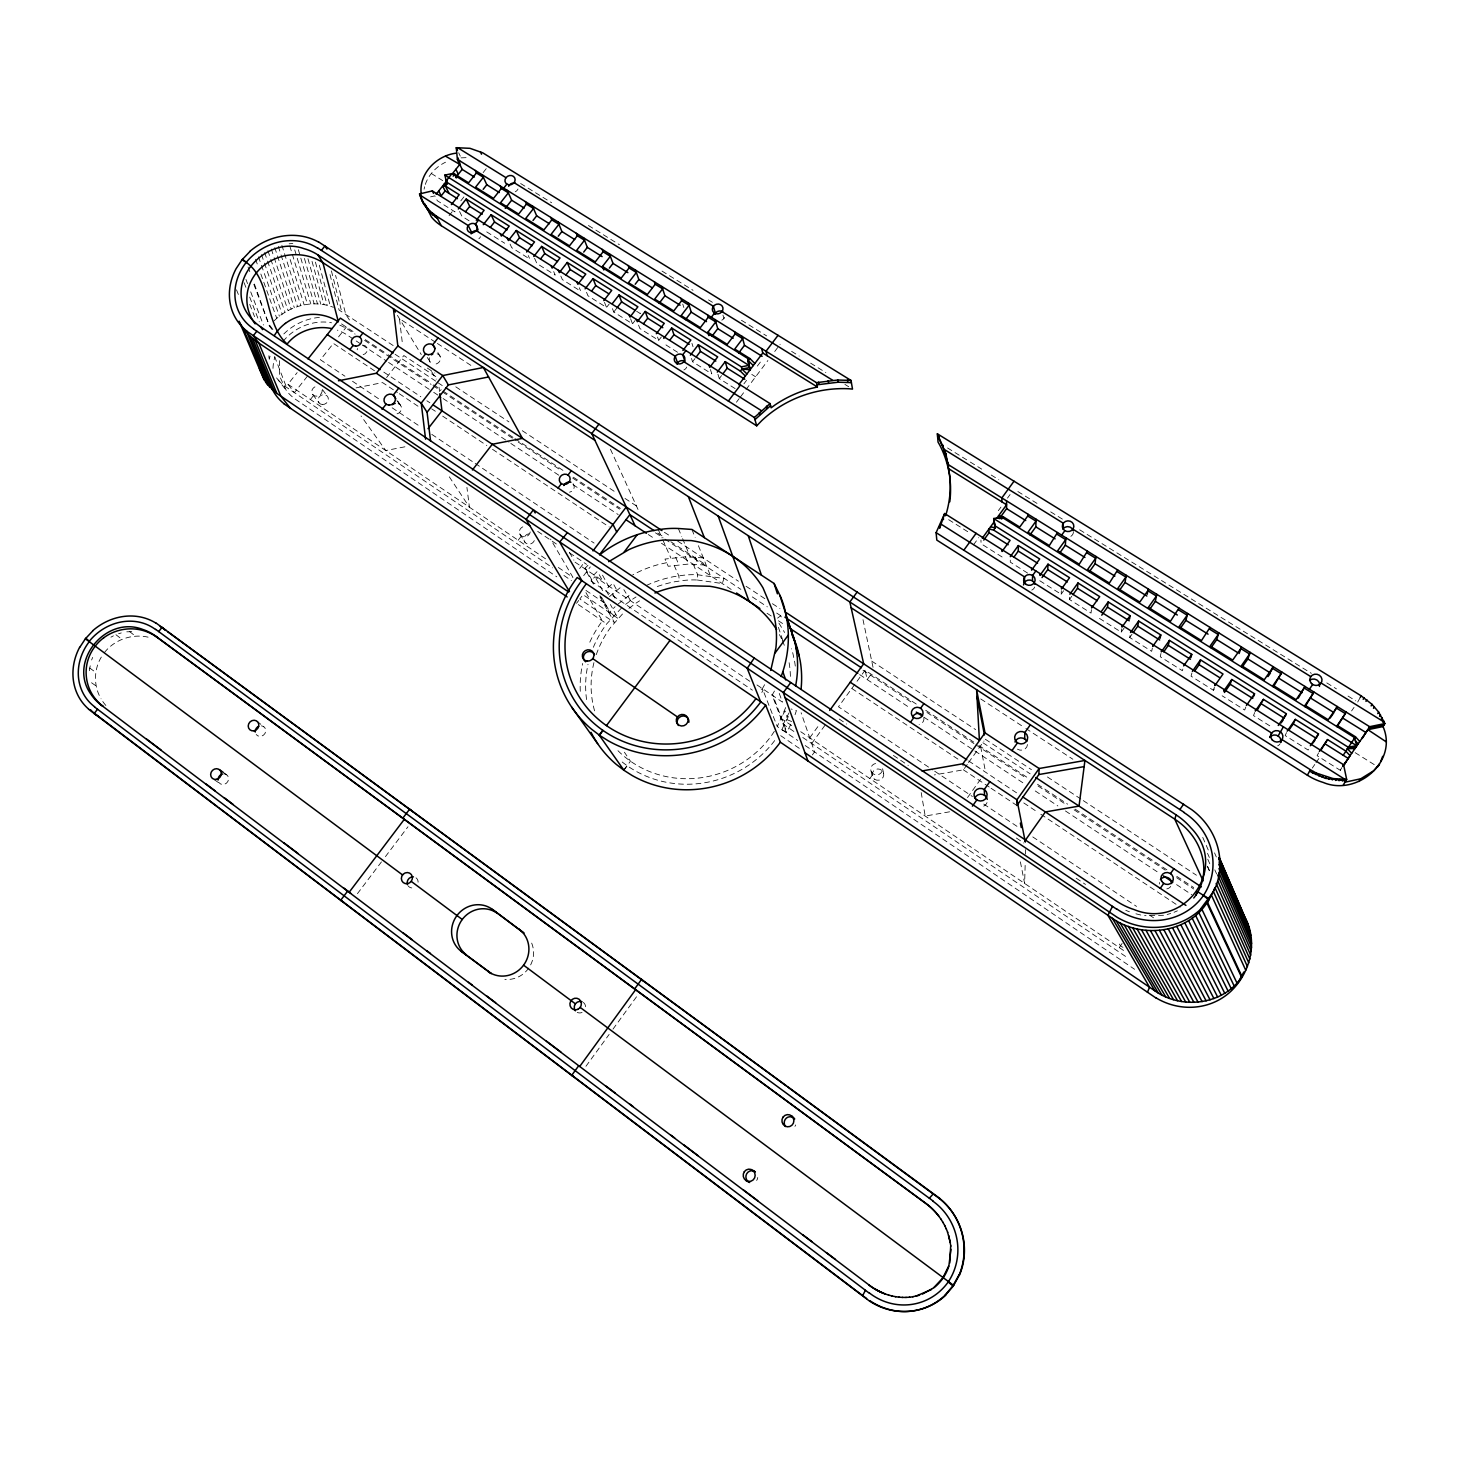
<?xml version="1.0" encoding="UTF-8"?>
<svg xmlns="http://www.w3.org/2000/svg" width="1459" height="1459" viewBox="0 0 1459 1459"><rect width="100%" height="100%" fill="white"/><g stroke="black" fill="none" stroke-linecap="round" stroke-linejoin="round"><path stroke-width="0.75" stroke-dasharray="5 3.75" d="M1025.148 865.388L1024.619 883.424L1020.315 861.448M1025.476 854.099L1025.604 849.594M1039.756 580.737L1061.131 594.232L1061.368 590.713M657.279 586.554A106.16 101.163 -26.4 0 1 674.842 581.74L679.365 581.083A78.968 74.993 -25.6 0 1 697.311 580.007L697.694 574.773L693.244 564.159M1091.423 609.643L1091.04 613.09L1069.465 599.485L1069.757 595.983M89.346 670.721L90.786 662.623M101.328 657.061C93.686 669.572 93.522 686.168 101.036 698.788M1099.466 618.397L1121.223 632.13L1121.752 628.756M279.362 360.665L279.599 376.167L286.274 390.41A51.174 45.393 -33 0 0 296.068 399.693L556.791 576.816M1152.355 648.051L1151.68 651.334L1129.722 637.492L1130.287 634.136M424.095 189.159L424.624 186.77M1160.963 653.468L1160.252 656.732L1182.41 670.721L1183.231 667.511M1191.93 672.982L1191.055 676.174L1213.414 690.271L1215.912 686.697M1213.414 690.271L1214.399 687.153M795.046 714.673L796.432 710.569L791.07 708.983M785.672 707.579L777.264 726.564L797.708 740.461M425.317 184.399C428.636 174.642 436.277 166.673 445.506 162.223M1245.84 706.977L1244.691 710.022L1222.131 695.779M91.625 659.997L92.628 657.425M1254.704 712.539L1253.5 715.567L1272.485 727.53M786.966 719.67L792.146 721.713L786.474 732.837L783.209 724.211L788.972 712.94M788.371 716.478L780.93 731.397M1286.51 732.6L1285.16 735.537L1308.139 750.035L1309.617 747.154M1318.626 752.844L1317.112 755.689L1340.292 770.316L1344.341 764.425M793.878 731.451L783.209 724.211L772.121 695.159L775.477 689.268M764.589 684.709L762.419 688.612L772.522 714.454M761.817 692.46L763.057 690.216L759.282 687.663M1357.691 702.053L1360.28 697.402M1340.292 770.316L1341.933 767.543M774.328 731.342L771.227 735.993A100.58 95.838 -26.4 0 1 617.522 750.254M623.96 770.297L630.434 761.179L624.397 752.206M1312.316 768.072L1314.778 764.48M1316 762.692L1319.702 757.33M1351.599 710.916L1354.043 707.378M1119.272 947.566L1122.664 942.66M1121.223 632.13L1124.98 626.859M1129.722 637.492L1132.002 634.246M967.518 797.581L983.019 775.841M967.262 764.425L963.414 769.823L934.344 774.93M968.557 762.619L984.004 741.008M1061.131 594.232L1063.629 590.749M1069.465 599.485L1071.763 596.293M869.838 778.541L873.23 773.854M811.678 743.525L825.101 725.123M916.252 704.059L865.096 670.21L838.469 706.776L932.793 769.951M585.953 1066.274L609.133 1034.431M612.981 1029.142L637.291 995.731M812.353 754.941L814.56 751.914L801.119 712.74M870.458 675.098L867.193 679.584L865.096 670.21M973.463 544.9L978.715 537.678M998.339 510.668L1000.947 507.094M1007.476 498.121L1010.084 494.528M809.727 737.816L818.335 725.98M587.941 565.271L584.731 568.682L593.412 584.092M583.691 575.63L590.311 566.876M576.524 603.333L578.712 600.433M357.437 893.674L381.437 861.904M385.431 856.634L407.973 826.779M743.926 383.845L746.552 380.361M757.33 366.081L762.583 359.151M736.43 402.228L739.166 398.599M740.552 396.775L744.655 391.322M746.023 389.517L767.89 360.537M774.711 351.51L780.164 344.288M735.135 388.586L719.287 378.592L721.731 375.346M579.642 568.536L583.655 563.229M710.424 369.528L711.791 373.869L692.569 361.741L695.031 358.513M518.164 540.249L521.465 535.927M638.568 325.102L639.826 328.476L658.72 340.385L661.346 336.956M612.433 308.633L613.783 312.044L632.513 323.862L635.139 320.451M586.536 292.292L587.941 295.739L606.525 307.466L609.151 304.074M613.783 312.044L617.449 307.284M386.58 377.534L403.851 355.54L437.244 377.571M307.43 376.203L294.39 392.653L287.934 384.246L297.144 372.629M338.561 336.865L346.33 327.071M449.08 215.64L453.038 210.643M460.825 200.813L465.476 194.904M483.13 172.6L487.051 167.639M310.42 399.492L313.685 395.353M271.903 329.333L269.477 326.068L254.285 283.721M623.577 770.042L627.096 765.665M593.357 647.304A106.16 101.163 -26.4 0 1 606.707 623.887L621.735 607.765M104.446 652.538C114.769 639.261 133.116 633.206 149.347 637.455M622.482 614.02L611.047 626.841A100.58 95.838 -26.4 0 0 596.166 655M604.245 601.947L609.406 612.543L615.078 606.707M596.968 571.709L593.904 574.864L602.658 590.64M283.83 333.929L286.365 331.558A52.633 46.67 -33.4 0 1 319.995 317.351M274.183 320.779C289.247 305.697 313.229 299.332 333.345 307.284M609.479 596.567L620.659 587.32M618.215 603.953L629.996 594.725M777.574 618.124L780.547 615.917L782.298 618.124M628.975 608.33L635.923 603.205A100.58 95.838 -26.4 0 1 639.553 600.853M625.619 604.373L632.951 598.956A106.16 101.163 -26.4 0 1 636.015 596.968M110.92 637.164L113.401 635.85M1174.094 912.276L1177.377 910.835M118.58 633.735L121.261 632.932M1167.145 914.501L1170.665 913.498M430.587 196.874L434.837 195.853L437.335 200.74L455.026 211.902L453.202 208.254M666.599 562.682L658.155 564.633A113.893 108.331 -26.4 0 0 632.805 574.828M356.087 387.857L382.586 382.605L397.413 392.489M404.927 446.801L385.76 450.539L361.048 415.961M949.59 811.806L925.188 816.055L921.213 792.602M1163.534 915.285L1144.586 915.668M703.311 557.885L685.456 556.809L664.976 559.071L668.222 566.274L688.52 564.049L706.229 565.125L670.83 541.727M289.156 243.817L292.803 243.434M126.769 631.838L135.176 631.51M461.062 157.864L466.533 157.645M697.311 580.007L722.241 583.527L723.992 578.493L697.694 574.773A83.127 78.932 -25.6 0 0 678.818 575.922L674.04 576.615A111.759 106.507 -26.4 0 0 646.702 585.314M1140.756 915.03L1133.151 913.097M781.86 729.701L786.839 732.181L772.577 694.52M393.164 345.546L339.072 310.019L329.169 271.338M520.644 183.524L551.63 202.728M588.433 225.507L619.418 244.711M662.021 271.1L693.025 290.305M708.509 299.897L712.393 302.305M741.446 320.287L766.613 335.898M791.599 351.364L799.204 356.087M810.62 363.163L825.849 372.592M844.889 384.374L848.7 386.744M947.548 447.968L968.429 460.916M970.326 462.084L981.725 469.141M991.208 475.032L998.813 479.737M1017.871 491.537L1037.167 503.501M1050.681 511.872L1064.213 520.243M1079.66 529.799L1311.349 673.347M1326.796 682.903L1336.462 688.885M1348.043 696.071L1355.776 700.849M431.299 173.475L442.697 180.624M751.786 374.398L755.616 376.805M1355.174 752.68L1375.855 765.628M636.635 311.278L640.373 313.63L639.133 310.22M948.66 519.678L970.746 533.593M469.068 220.765L461.938 216.26L459.22 210.789M486.722 231.89L504.705 243.234M677.523 352.239L666.088 345.035L664.921 341.716M1002.096 556.991L981.086 543.733L980.94 540.031M1027.628 573.095L1010.303 562.153L1010.285 558.505M435.475 342.227L399.438 318.646L402.556 344.689M437.372 343.467L473.427 367.048M980.74 698.952L1023.981 727.257M1025.859 728.479L1072.857 759.227M427.323 368.069L434.91 373.085M455.773 386.836L508.954 421.906M522.286 430.697L615.497 492.157M624.999 498.431L636.416 505.945M871.734 661.109L975.652 729.628M1047.434 776.972L1081.374 799.35M1083.271 800.608L1196.435 875.218M985.299 739.221L1031.458 769.677M395.061 354.245L436.624 381.711M438.083 382.805L443.791 386.58M664.374 532.298L671.377 536.784M677.669 541.088L738.455 581.247M746.06 586.263L764.935 598.737M772.431 603.698L779.945 608.64M982.947 742.777L1030.163 773.817M341.552 323.916L355.814 333.345M365.297 339.637L386.179 353.443M388.076 354.701L431.736 383.571M433.651 384.829L441.238 389.845M443.135 391.103L513.094 437.39M514.972 438.63L563.94 471.02M573.369 477.239L620.44 508.389M657.79 533.1L663.389 536.803M925.717 710.314L976.873 744.163M978.77 745.403L1028.03 777.994M1037.495 784.249L1067.605 804.164M1075.137 809.143L1167.364 870.148M1176.775 876.385L1193.717 887.583M347.37 329.005L355.102 334.111M364.604 340.385L431.098 384.392M432.995 385.65L440.6 390.665M442.496 391.924L516.285 440.746M518.164 442.004L561.35 470.582M572.621 478.023L619.564 509.1M655.438 532.827L663.043 537.86M664.939 539.119L740.898 589.381M752.297 596.913L767.306 606.853M776.68 613.054L782.316 616.774M862.962 670.137L913.772 703.749M926.957 712.484L974.028 743.616M975.907 744.874L1026.753 778.504M1038.042 785.982L1066.511 804.821M1074.116 809.854L1165.23 870.129M1176.629 877.68L1193.717 888.987M360.391 343.74L347.224 335.023A51.247 45.484 -33.6 0 0 337.357 330.153M362.27 344.999L386.708 361.194M388.586 362.434L431.846 391.085M433.724 392.343L441.238 397.322M443.117 398.562L508.954 442.186M510.832 443.445L561.679 477.129M572.986 484.625L618.178 514.571M648.307 534.541L653.96 538.28M661.492 543.277L731.178 589.454M767.069 613.254L774.291 618.032M778.413 620.75L783.392 624.069M859.661 674.605L910.617 708.381M923.839 717.135L1023.926 783.465M1035.252 790.96L1057.866 805.952M1065.417 810.949L1159.631 873.394M1176.592 884.628L1191.675 894.622M383.808 372.136L420.83 396.757M426.885 400.787L429.894 402.775M968.685 760.978L1017.342 793.331M374.507 370.768L333.4 343.412L320.433 359.771L344.962 376.221M431.663 408.812L435.347 411.256M442.679 416.143L486.832 445.542M492.485 449.299L609.187 526.973M851.801 688.466L960.697 760.96M1023.78 802.942L1037.148 811.842M1040.814 814.268L1180.276 907.097M399.274 393.711L419.645 407.316M989.238 787.039L963.414 769.823L962.885 763.768M991.08 788.279L1016.905 805.496M352.513 381.273L380.817 400.24M392.143 407.809L420.466 426.776M431.791 434.363L473.3 462.175M475.196 463.433L594.087 543.076M934.69 771.209L972.405 796.486M983.731 804.073L1017.689 826.815M1032.771 836.919L1136.543 906.422M1149.747 915.267L1153.522 917.784M839.217 719.032L846.676 724.065M893.382 755.415L908.337 765.464M1016.358 838.013L1023.871 843.065M1076.177 878.19L1085.514 884.464M537.696 531.404L558.359 545.338M569.63 552.943L586.554 564.341M575.01 562.134L602.512 580.682L598.299 573.004M756.984 684.946L782.462 702.126L778.759 692.077M749.835 681.298L594.925 576.724L591.077 581.065L752.425 690.18M287.934 384.246L545.557 558.815M558.341 567.478L572.949 577.381L550.517 539.082M791.708 725.597L780.893 718.284L785.051 710.916L787.24 716.861M800.717 731.707L1124.743 951.268M278.286 380.015A51.849 45.886 -33 0 0 286.493 387.292L552.651 567.825M563.922 575.466L571.417 580.573M585.953 590.421L603.734 602.476L599.941 595.655M802.778 737.488L1128.336 958.308M805.204 745.549L1134.61 969.305M780.693 735.664L800.462 749.124M578.384 604.591L606.707 623.887M214.382 779.781L219.926 783.574M91.534 682.757L96.221 686.022M223.063 772.23L226.71 774.784M89.637 668.003L95.875 672.453M115.954 634.72L121.991 639.389M129.559 631.546L135.505 636.233M256.93 721.184L263.86 726.746M613.783 615.516L609.917 612.032L600.378 595.071M276.59 377.899L286.274 390.41M630.635 600.67L623.868 589.71M312.755 394.514L319.029 402.866M269.897 325.521L273.544 330.427M322.439 389.553L327.4 396.283M398.015 401.444L400.441 405.11M396.976 400.514L399.419 404.198M449.299 476.819L469.433 507.221L466.916 487.379M349.467 319.977L345.728 314.269L335.588 275.404M778.905 623.084L784.614 632.513M519.751 533.885L525.021 542.365M397.432 315.345L421.268 354.573M431.609 371.607L436.223 379.176M427.268 357.491L431.335 363.382M437.882 352.586L440.162 356.434M585.934 592.609L602.385 620.932A111.759 106.507 -26.4 0 0 588.324 645.571M569.411 552.323L573.898 560.165M599.996 596.895L614.513 622.61L579.807 598.992L583.071 594.67L618.142 618.488L610.409 604.555M585.187 568.08L593.868 583.509M608.531 594.834L605.667 589.637L613.035 583.199L616.792 590.184M602.512 575.138L608.877 586.828M612.671 593.777L616.373 600.561M779.361 634.556L781.586 638.75M458.691 152.794L460.278 156.168M510.066 244.091L511.726 247.665L529.854 259.1L528.249 255.562M610.446 449.208L638.768 511.088M1207.705 866.591L1209.547 870.713M534.559 258.261L536.93 263.568L555.204 275.094L553.691 271.593M1207.76 859.205L1210.532 865.424M658.337 529.745L661.93 537.86M662.824 539.885L670.903 558.104M674.113 565.326L678.818 575.922L679.365 581.083M1207.523 853.314L1209.347 857.454M1214.818 869.874L1216.642 874.014M1202.745 837.393L1209.073 851.855M675.718 557.411L678.873 564.651M1207.304 866.245L1209.092 870.366M1214.545 852.877L1216.332 856.962M560.84 276.098L562.335 279.581L580.755 291.216L579.314 287.751M685.456 556.809L688.52 564.049M782.407 640.683L784.814 646.483M678.344 528.486L681.736 536.602M682.593 538.626L690.216 556.919M695.195 557.028L698.168 564.268M236.504 289.83L239.039 296.141M691.913 529.453L695.159 537.587M698.423 545.702L710.478 575.74M604.5 302.341L606.525 307.466M249.726 304.347L254.577 316.676M773.306 716.478L777.264 726.564M244.072 282.663L246.48 288.846M249.69 297.089L259.301 321.837M274.639 356.561L286.475 387.292M245.951 279.435L247.538 283.593M250.711 291.873L263.441 325.029M630.598 318.792L632.513 323.862M253.83 284.304L269.477 326.068M248.03 266.997L250.383 273.271M657.517 337.047L658.72 340.385M255.544 259.228L257.805 265.556M260.851 274.018L276.754 318.372M258.444 256.839L260.687 263.185M261.435 265.319L279.398 316.184M261.489 254.614L263.696 260.997M264.444 263.112L282.171 314.159M264.644 252.571L266.833 258.973M267.562 261.106L285.07 312.281M267.927 250.711L270.079 257.131M270.809 259.264L288.061 310.585M778.431 627.315L783.392 642.215M691.493 358.458L692.569 361.741M271.301 249.051L273.435 255.471M274.146 257.623L291.162 309.071M691.949 343.394L693.025 346.713M274.766 247.574L294.317 307.721M682.757 304.092L683.852 307.539M278.286 246.316L280.365 252.772M281.04 254.924L297.545 306.572M281.879 245.276L300.828 305.624M717.937 374.27L719.287 378.592M290.159 259.538L304.147 304.876M289.812 245.987L307.484 304.329M294.736 249.908L310.822 303.983M298.365 249.744L314.159 303.837M304.439 258.462L317.497 303.91M722.953 315.053L723.938 318.481M307.958 258.735L320.779 304.165M312.025 261.398L324.026 304.657M315.418 262.109L327.217 305.332M319.32 265.191L330.318 306.208M875.619 763.513A5.891 5.708 -8.3 0 0 870.822 770.17L872.19 775.623M331.412 270.882L341.698 311.624M883.698 773.598L882.44 768.109A5.891 5.708 -8.3 0 1 877.625 774.765A5.891 5.708 -8.3 0 1 870.822 770.17M862.998 619.637L873.321 668.714M980.649 746.661L985.591 772.23M439.05 387.237L439.578 391.523M268.894 355.686L269.021 358.312M1279.962 743.926A6.073 5.654 15.7 0 1 1277.665 745.841M1073.405 532.243A5.727 5.325 -0.9 0 1 1070.213 536.675M1034.668 587.029A5.745 5.38 -1.4 0 1 1031.75 590.111M480.467 236.723A5.198 4.578 -26.6 0 1 478.844 238.784M517.981 189.032A5.179 4.541 -24.9 0 1 515.228 191.767M724.594 317.314A5.362 4.851 -19.1 0 1 721.786 320.178M686.733 367.066A5.38 4.888 -21 0 1 683.906 369.948M1129.43 911.802A66.585 63.412 19.3 0 1 1125.764 910.288M795.283 666.106A106.16 101.163 -26.4 0 0 794.644 661.693L793.696 657.316A79.297 75.594 -24.2 0 0 791.562 648.744M774.674 740.588A106.16 101.163 -26.4 0 1 620.002 760.194M586.573 699.572A106.16 101.163 -26.4 0 1 588.013 664.337M789.118 662.714A100.58 95.838 -26.4 0 1 790.413 677.45M594.579 710.843A100.58 95.838 -26.4 0 1 594.907 659.049M272.997 368.397A47.345 42.001 -33.3 0 1 274.857 357.09M283.082 341.351A47.363 42.001 -33.4 0 1 331.54 322.767M339.819 325.175A47.363 42.001 -33.4 0 1 347.26 329.15M437.135 353.753A5.836 5.216 -29.9 0 1 440.089 360.537A5.836 5.216 -29.9 0 1 432.612 364.002M430.296 362.47A5.836 5.216 -29.9 0 1 429.657 357.218M398.143 403.578A5.854 5.271 -32.2 0 1 396.483 414.064M1027.519 744.528A6.474 6.201 4.7 0 1 1017.415 749.142M987.014 802.578A6.493 6.274 5.2 0 1 983.694 806.134M1122.974 947.31A6.201 5.964 26.5 0 1 1118.779 941.11M1170.702 886.434A6.183 5.891 22 0 1 1166.817 888.878M1159.54 884.045A6.183 5.891 22 0 1 1159.413 882.494M322.147 390.155A5.38 4.778 -34 0 1 317.041 396.137A5.38 4.778 -34 0 1 311.788 391.359A5.38 4.778 -34 0 1 317.825 386.216M530.201 531.915A5.562 5.125 -30.8 0 1 524.547 536.821A5.562 5.125 -30.8 0 1 519.368 532.152A5.562 5.125 -30.8 0 1 524.109 526.425M534.304 540.614A5.508 5.088 -30.8 0 1 527.684 544.006A5.508 5.088 -30.8 0 1 524.055 538.152A5.508 5.088 -30.8 0 1 530.036 533.757M363.09 345.163A5.307 4.724 -31.9 0 1 362.835 354.811M357.2 349.795A5.307 4.724 -31.9 0 1 357.583 348.537M573.132 483.75A5.489 5.052 -27.8 0 1 569.557 492.212M923.857 717.883A5.836 5.599 -5.3 0 1 919.152 724.43M269.222 359.352A52.633 46.67 -33.3 0 1 270.061 356.233M580.281 691.311A111.759 106.507 -26.4 0 1 582.67 663.48M795.684 1124.944A6.055 5.927 84.7 0 1 794.954 1126.33M757.732 1177.486A6.11 5.945 87.8 0 1 756.637 1180.44M261.38 725.834A5.508 5.034 -46.1 0 1 264.954 733.494A5.508 5.034 -46.1 0 1 256.2 734.515M224.23 773.854A5.544 5.052 -48.6 0 1 227.768 781.623A5.544 5.052 -48.6 0 1 218.996 782.626M531.678 943.116A25.988 24.803 -55.6 0 1 528.286 968.703A25.988 24.803 -55.6 0 1 504.887 979.372M583.326 1002.442A5.854 5.635 -61 0 1 585.515 1007.731M582.068 1012.437A5.854 5.635 -61 0 1 576.433 1011.871M416.034 877.844A5.69 5.344 -51.4 0 1 418.04 882.896M411.785 887.929A5.69 5.344 -51.4 0 1 408.21 885.96M105.869 705.463A52.196 46.706 -45.6 0 1 102.495 701.122M322.384 404.508A5.325 4.742 -34 0 0 328.038 397.34A5.325 4.742 -34 0 0 319.211 396.884A5.325 4.742 -34 0 0 322.384 404.508M874.598 779.27A5.836 5.672 -7.9 0 0 883.771 775.076A5.836 5.672 -7.9 0 0 875.491 769.495A5.836 5.672 -7.9 0 0 874.598 779.27"/><path stroke-width="1.5" d="M1156.093 997.901A62.299 59.272 27.5 0 0 1230.904 991.263C1250.764 972.351 1258.388 940.8 1244.363 916.343L1219.305 858.074M1014.023 556.991L1018.291 551.101L1018.327 545.557L1039.683 558.961L1031.622 570.141L1031.677 568.317M1024.492 582.287L1024.583 576.925L940.617 523.872M949.791 501.805A111.686 103.99 -13.9 0 0 939.76 445.068L938.046 442.095L937.371 433.815L1361.156 695.834L1372.044 704.35L1378.646 712.065L1384.901 723.555L1383.023 726.546C1398.451 761.744 1356.724 796.614 1323.167 782.425A58.779 54.275 16.7 0 1 1307.392 775.221L936.806 540.104L936.113 532.663L944.666 513.532L1343.593 764.735L1346.675 779.434L1343.338 784.869M998.576 515.775L1003.245 516.778L1019.732 527.064L1027.738 516.012L1027.774 514.079M1024.692 738.929L1024.82 732.527L1030.328 724.813M1032.461 580.81L1032.607 575.448L1035.854 570.943M1029.999 534.924L1035.835 526.845L1036.054 519.222M1040.03 573.569L1039.957 575.375L1048.018 564.177L1069.556 577.709L1061.495 588.944L1061.605 587.175M1042.036 577.563L1047.763 569.612L1048.018 564.177M1024.637 841.278L1045.355 811.952L1079.04 806.097L1084.931 760.467L1039.136 768.51L1016.959 799.769L1016.905 805.496L1038.844 774.547L1039.136 768.51L985.007 732.837L976.6 689.706L979.408 740.278L786.474 612.816M1027.738 516.012L1035.999 521.137L1027.975 532.225L1049.331 545.575L1057.483 532.553M1060 552.596L1065.325 545.21L1065.836 537.733M1072.912 594.688L1077.49 588.305L1077.964 582.98L1099.703 596.622L1091.624 607.929L1091.806 606.196M1057.374 534.432L1065.708 539.629L1057.666 550.773L1079.222 564.232L1087.429 551.174M1089.362 571.709L1095.071 563.758L1095.873 556.426M1101.746 615.187L1107.49 607.145L1108.183 601.929L1130.105 615.698L1129.54 619.108M1087.265 553.034L1095.673 558.268L1087.63 569.484L1109.369 583.071L1117.667 569.977M1119.381 590.457L1125.071 582.451L1126.166 575.265M1122.281 625.382L1122.026 627.078L1130.105 615.698M1130.871 630.78L1130.579 632.476L1138.658 621.06L1160.799 634.957L1160.069 638.294M1133.151 632.641L1137.746 626.166L1138.658 621.06M1147.193 594.269L1148.178 588.944M1149.656 609.388L1155.364 601.327L1156.75 594.287M949.736 1263.038L950.703 1245.877M1153.048 644.75L1152.701 646.41L1160.799 634.957M1161.692 650.185L1161.328 651.845L1169.425 640.373L1191.766 654.38L1190.891 657.644M1163.68 651.863L1168.276 645.352L1169.425 640.373M1117.412 571.8L1125.892 577.071L1117.849 588.36L1139.789 602.075L1147.85 590.731L1156.403 596.056L1148.342 607.418L1170.483 621.242L1178.945 608.093M1180.203 628.464L1185.912 620.367L1187.608 613.473M1194.502 671.268L1199.097 664.702L1200.465 659.851L1223.007 674.003L1214.891 685.584L1215.402 684.016M1178.544 609.844L1187.188 615.206L1179.127 626.641L1201.468 640.592L1210.022 627.406M1211.025 647.723L1216.751 639.571L1218.757 632.841M1176.136 814.906A67.205 64.16 20.1 0 1 1190.909 827.837C1230.028 867.467 1184.361 930.313 1134.172 909.595A67.132 63.922 19 0 1 1116.263 900.951L260.45 326.688A57.193 50.08 -32.2 0 1 249.58 316.475C222.333 282.298 265.83 234.771 303.891 248.632A57.284 50.208 -32.8 0 1 317.825 254.851L1176.136 814.888L1174.769 819.156L1203.128 880.908M945.505 515.756L946.563 512.547A112.215 104.41 -14 0 0 949.791 475.853L945.943 453.822L937.371 433.815M939.541 526.371L939.687 528.249L944.666 513.532M1224.21 689.56L1223.682 691.128L1231.797 679.511L1254.539 693.791L1253.354 696.891M1382.694 756.309L1380.633 761.762M1239.129 653.523L1241.354 646.902M1224.429 692.478L1230.192 684.253L1231.797 679.511M781.149 676.52C788.571 656.696 790.504 634.701 785.817 614.002A88.725 84.02 -24.3 0 0 779.945 595.4L774.109 583.491L691.913 529.453L678.344 528.486A88.306 83.254 -25.7 0 0 658.337 529.745C637.036 532.717 616.665 541.581 599.722 554.767M770.735 670.447L775.914 647.851A106.854 101.145 -26.5 0 0 773.27 612.361L763.057 587.959A106.854 101.145 -26.5 0 0 691.165 540.578L663.973 540.012A106.854 101.145 -26.5 0 0 628.774 549.678L608.713 561.679M1242.12 667.164L1247.864 658.957L1250.181 652.392M948.66 1266.102L942.861 1277.938L933.924 1287.476M1255.889 709.512L1255.287 711.044L1263.421 699.353L1286.364 713.761L1285.014 716.77M1271.081 671.414L1272.996 666.581M1257.257 710.15L1263.421 699.353M1147.449 992.339L1149.528 987.196L1107.91 915.285L1112.506 906.386M1273.36 686.988L1281.896 672.107M1193.754 897.978A49.442 47.107 20.6 0 0 1195.815 895.242L1197.365 891.577L1209.183 898.872C1191.401 932.812 1142.452 939.797 1112.378 918.295L785.124 697.73M1243.834 972.004L1238.089 982.564M1278.102 736.011L1283.391 726.819M804.967 752.753L1154.799 990.789C1181.553 1010.011 1223.645 1004.996 1242.028 976.6L1207.523 902.464L1215.146 887.856M1298.291 698.131L1304.911 686.441M959.074 1274.765L952.891 1285.944L945.177 1294.972M959.347 1275.038L953.201 1286.163L945.523 1295.136M1293.221 723.865L1295.318 719.378L1318.48 733.913L1316.219 738.309L1293.221 723.865L1288.917 730.084M1305.039 706.776L1313.902 692.022M1334.73 711.062L1337.137 706.466M1307.392 775.221L1310.364 769.714L936.113 532.663M1320.869 750.2L1327.526 739.585L1345.69 750.984L1350.067 755.689L1344.341 764.425L1346 761.616M1337.009 726.746L1346.201 712.101M754.248 658.045L747.209 668.368L760.613 701.724M1345.782 780.839L1325.501 778.34L1312.608 772.887L1313.374 771.501L1310.364 769.714M1315.726 774.51L1316.492 773.142L1333.07 778.577L1346.675 779.434M1360.28 697.402L1361.156 695.834M1318.918 775.969L1319.702 774.601M1363.18 699.299L1364.074 697.749M79.716 647.413L85.37 638.787L92.938 630.707M1322.182 777.246L1322.966 775.878M1365.971 701.36L1366.864 699.809M1343.21 755.27L1355.429 736.759L1337.265 725.415L1345.362 713.633L1336.335 708.016L1328.219 719.779L1305.057 705.299L1313.155 693.59L1304.182 688.01L1296.103 699.7L1273.142 685.365L1281.221 673.73L1272.339 668.204L1264.26 679.821L1241.518 665.614L1249.597 654.051L1240.788 648.562L1232.709 660.106L1210.168 646.027L1218.247 634.537L1209.529 629.121M1353.806 739.129L1354.663 737.67L1001.622 517.07L993.688 518.547L995.22 527.83L993.615 530.055L988.965 528.997L989.074 532.754L983.749 540.067M1325.501 778.34L1326.304 776.972M1213.304 891.887L1200.483 909.139M1371.132 705.901L1372.044 704.35M1328.875 779.234L1329.678 777.866M1342.772 766.139L1343.593 764.735M1373.503 708.344L1374.414 706.813M1363.837 735.591L1362.086 738.509L1369.654 726.691L1384.901 723.555M1332.268 779.945L1333.07 778.577M1335.66 780.456L1336.499 779.088M1377.734 713.597L1378.646 712.065M1339.07 780.766L1339.909 779.416M1379.576 716.351L1380.506 714.837M1342.462 780.875L1343.301 779.525M1381.235 719.196L1382.165 717.682M1382.694 722.096L1383.624 720.6M1359.04 781.459L1360.755 778.778L1373.721 770.753L1379.521 764.06L1377.734 766.814M780.364 742.212L765.683 705.153L577.18 577.509A118.744 112.398 -26.5 0 0 591.424 729.081L599.54 735.3L602.895 730.375L599.138 735.008L623.96 770.297L631.747 775.276A111.759 106.507 -26.4 0 0 780.364 742.212L1156.02 998.029M1342.955 766.066L1367.867 729.682L1383.023 726.546M1319.392 751.421L1327.526 739.585M1310.346 745.731L1318.48 733.913M1312.991 742.996L1315.143 739.877M1330.17 718.029L1333.927 712.594L1310.93 698.259M1160.288 888.349L1163.717 883.388M1170.519 873.576L1173.875 868.743M1278.248 725.488L1286.364 713.761M1281.111 722.934L1283.263 719.834M1309.398 689.232L1312.681 684.49M1287.185 731.141L1295.318 719.378M1267.944 676.611L1270.442 673.018L1247.864 658.957M1179.857 809.563L1183.559 804.219M865.442 1290.285L862.634 1295.61M929.328 1198.24L933.268 1193.863M1246.424 705.445L1254.539 693.791M1183.65 665.906L1191.766 654.38M1192.368 671.395L1200.465 659.851M250.018 251.422L241.975 259.848L236.048 268.784A58.816 51.484 -32.6 0 0 247.173 331.339M1101.253 611.649L1108.183 601.929M972.387 806.17L976.837 799.915M989.804 781.696L984.26 789.501L984.551 795.301M1011.962 750.601L1017.47 742.85M921.979 770.972L962.885 763.768L985.007 732.837M1069.885 594.232L1077.964 582.98M1061.641 535.143L1064.869 530.675A5.763 5.362 -1.1 0 0 1073.842 526.553A5.763 5.362 -1.1 0 0 1065.544 521.41A5.763 5.362 -1.1 0 0 1064.888 530.675M1010.285 556.681L1018.327 545.557M910.452 722.278L913.845 717.591A5.891 5.654 -5.5 0 0 923.073 713.36A5.891 5.654 -5.5 0 0 914.702 707.834A5.891 5.654 -5.5 0 0 913.845 717.591M920.574 708.272L923.93 703.621M963.834 550.207L976.107 533.319M982.29 538.189L993.78 522.377M999.98 517.763L1006.601 508.626L1006.546 500.875M1003.245 516.778L1001.658 519.003L1001.622 517.07M829.697 710.424L863.673 663.827L849.849 601.983L857.181 591.989M1014.023 481.215L1001.841 497.938L1001.895 501.86M790.742 682.538L783.301 692.678L807.939 760.996M775.13 652.939L788.279 635.084M606.452 725.615L670.028 640.373M778.048 335.315L765.993 351.272L767.124 355.704M599.558 554.639L629.85 514.626L654.07 530.638M745.348 376.039L740.388 371.133L741.974 369.036L749.507 367.559L747.719 358.44L451.962 173.639L444.867 175.098L446.928 184.035L445.36 186.004L442.642 186.004L445.104 190.928L457.451 198.698M451.962 173.639L445.706 181.536L741.354 366.847L741.974 369.036L750.108 369.747L748.321 360.647L749.908 358.549L734.752 349.066L742.667 338.634L735.117 333.929L734.497 331.667M738.728 384.793L762.765 353.005L761.634 348.555M740.515 384.994L728.351 401.061M624.124 552.049L637.182 534.76M735.117 333.929L727.202 344.36L707.852 332.269L715.749 321.892L708.272 317.223L707.579 314.943M717.281 372.1L725.232 361.631L740.388 371.133M722.971 373.723L727.166 368.179L725.232 361.631M738.728 352.932L744.491 345.327L742.066 336.372M592.992 550.9L626.258 506.984M685.912 350.598L682.721 354.792L684.946 361.376A5.38 4.888 -21 0 0 676.848 364.002M711.335 317.278L714.509 313.101M690.399 355.175L698.332 344.743L717.682 356.89L709.731 367.358L709.056 365.169M696.253 356.908L700.448 351.382L698.332 344.743M711.992 336.227L717.755 328.658L715.092 319.612M663.754 338.379L671.669 328.02L690.855 340.056L682.921 350.47M598.974 424.095L591.734 433.56L635.121 525.805M669.772 340.221L673.967 334.731L671.669 328.02M685.493 319.667L691.238 312.135L688.338 302.98M558.086 488.017L561.405 483.658M568.025 475.014L571.326 470.692M708.272 317.223L700.356 327.6L681.171 315.6L689.067 305.278L681.645 300.663L680.897 298.347M643.492 323.679L647.687 318.226L645.225 311.424L637.309 321.728L636.471 319.466M659.194 303.235L664.939 295.758L661.821 286.475M656.331 333.71L664.264 323.369L645.225 311.424M681.645 300.663L673.748 310.968L654.708 299.077L662.605 288.809L655.237 284.231L654.434 281.879M655.237 284.231L647.358 294.481L628.482 282.699L636.361 272.486L629.066 267.945L628.209 265.574M472.424 469.98L492.285 444.265L522.45 438.393L483.367 367.504L442.77 375.547L421.232 403.122L425.59 439.177M603.807 300.627L611.722 290.396L593.011 278.651L585.114 288.846M629.066 267.945L621.187 278.14L602.458 266.45L610.336 256.292L603.096 251.787L602.184 249.38M612.342 303.618L619.017 294.973L637.875 306.809L629.96 317.095L629.103 314.834M617.449 307.284L621.625 301.849L619.017 294.973M635.212 284.231L638.86 279.508L635.522 270.116M603.096 251.787L595.236 261.927L576.67 250.328L584.512 240.224L577.345 235.756L576.378 233.331M591.606 291.016L595.783 285.617L593.011 278.651M609.351 268.091L612.999 263.386L609.443 253.902M576.907 281.97L577.873 284.286L585.77 274.11L567.223 262.474L559.326 272.614L558.323 270.262M565.983 274.876L570.159 269.514L567.223 262.474M583.709 252.079L587.339 247.392L583.564 237.817M533.775 256.51L541.636 246.425L560.037 257.969L552.159 268.091L551.137 265.739M540.578 258.881L544.736 253.538L541.636 246.425M558.268 236.212L561.897 231.543L557.922 221.859M430.606 441.293L427.068 412.259L448.369 384.921L488.601 376.969M577.345 235.756L569.484 245.842L551.083 234.352L558.925 224.303L551.794 219.871L550.773 217.427M428.071 428.654L441.968 410.8L439.834 393.675M382.057 409.377L386.124 404.198M398.708 388.13L393.31 395.006L395.754 398.69M420.21 360.683L425.572 353.844M438.065 337.904L432.721 344.725L434.983 348.573M515.374 243.015L519.532 237.689L516.285 230.504L508.407 240.534L507.294 238.127M533.027 220.455L536.657 215.823L532.48 206.029M526.663 252.024L534.523 241.957L516.285 230.504M551.794 219.871L543.952 229.902L525.696 218.485L533.538 208.491L526.462 204.096L525.404 201.634M490.37 227.276L494.528 221.987L491.118 214.71L483.276 224.686M505.252 208.345L511.635 200.23L507.24 190.345M338.452 380.781L376.349 373.249L397.833 345.929L393.419 308.743L395.425 312.044M526.462 204.096L518.638 214.072L500.528 202.765L508.352 192.825L501.331 188.466L500.218 185.968M476.272 220.273L484.114 210.315L466.169 199.062L458.327 208.984M501.331 188.466L493.525 198.388L475.561 187.171L483.367 177.287L476.418 172.964L475.251 170.448M478.588 220.054L475.415 224.102L478.041 229.519M503.72 188.156L506.893 184.126M97.552 709.238L94.124 713.579L98.318 716.387M158.703 631.583L162.077 627.297L165.925 630.47L160.216 626.422M451.378 204.607L459.22 194.704L445.36 186.004L449.044 193.409M476.418 172.964L468.613 182.831L454.752 174.168L451.998 174.205L459.786 164.393L459.421 160.526M349.85 349.576L353.169 345.382M359.698 337.102L362.926 333.017M465.567 211.646L469.725 206.394L466.169 199.062M483.184 189.342L486.795 184.746L482.218 174.77M436.15 194.211L447.329 180.095M307.977 358.932L340.348 318.117L393.164 352.987M453.184 176.138L454.752 174.168L456.558 177.907M445.104 190.928L441.22 195.834L438.74 190.928M455.719 177.56L462.175 169.408L457.378 159.341L456.266 147.706L469.999 148.326L482.783 152.848L851.016 380.434L852.512 389.097L848.937 388.769A111.686 103.99 -13.9 0 0 761.598 420.776L756.71 425.827L441.183 225.634A49.424 43.351 -26.2 0 1 431.463 217.026L424.678 203.731M256.839 331.211L253.228 335.734L258.79 342.993L280.839 396.137L290.505 408.429M321.399 250.383L324.956 245.933L326.962 249.07M756.71 425.827L754.96 419.627L770.589 405.693M754.96 419.627L754.358 417.529L770.024 403.578L432.32 190.91L419.535 193.938L423.511 203.385M567.387 532.663L559.672 542.091L581.959 580.737M103.607 637.875C115.115 629.176 130.872 626.495 144.587 630.981A53.855 48.074 -46.2 0 1 157.262 637.455L926.027 1203.639A62.555 60.202 70.1 0 1 939.031 1216.478M285.38 323.406C296.742 314.925 312.062 312.226 325.704 316.056A51.94 45.995 -33.6 0 1 338.379 321.819L322.895 262.656L317.825 254.851M931.499 1289.519L916.088 1296.048M455.938 153.195C436.423 155.639 418.624 173.676 421.195 194.047M922.507 1294.042L934.143 1287.586A46.36 44.609 68.5 0 0 943.043 1278.066A46.36 44.609 68.5 0 0 948.824 1266.266L950.94 1249.342M1360.755 778.778L1344.961 782.206M919.589 1295.227L912.75 1296.723M457.378 159.341L816.493 382.659L837.758 380.015L851.016 380.434M816.493 382.659L817.387 387L810.037 388.732A112.215 104.41 -14 0 0 775.294 404.745L771.136 407.809L770.024 403.578M816.931 384.829L838.177 382.203L851.399 382.623M1368.761 728.187L1383.953 725.05M741.354 366.847L748.905 365.37L750.108 369.747M1038.844 774.547L1084.146 766.613M1351.691 753.318L1347.314 748.613L1355.776 747.136M909.358 1297.179L913.006 1296.796M905.911 1297.379L909.614 1297.252M1347.314 748.613L1354.919 748.576L1356.651 745.695L1354.663 737.67M444.211 184.035L446.928 184.035L446.381 179.749M902.428 1297.379L906.185 1297.47M898.926 1297.124L902.702 1297.452M895.425 1296.668L899.218 1297.215M331.977 328.64C315.728 325.047 297.527 330.883 287.113 344.05C262.602 321.947 272.651 275.642 241.975 259.848M891.923 1295.957L895.717 1296.741M1000.09 518.656L996.989 517.963L1006.582 504.778L948.733 468.758M990.57 526.79L995.22 527.83L993.688 518.547L1356.651 745.695L1348.152 747.172L995.184 525.933M888.458 1295.045L892.233 1296.048M885.358 1293.987A62.354 60.147 68.2 0 1 869.382 1285.251L869.017 1285.142A62.518 60.293 68.2 0 0 885.029 1293.914L888.768 1295.118M1313.374 771.501L1316.492 773.142M745.658 1180.276L748.321 1181.754M573.788 1076.706L571.618 1075.465L578.658 1065.799L579.734 1066.438L635.595 989.731L634.665 988.91L641.613 979.354L643.437 981.068M445.469 156.131L459.786 164.393M1309.617 771.1L1312.608 772.887M318.627 241.957L1191.693 809.654A69.157 65.91 20 0 1 1215.311 887.929M752.716 1170.319L755.324 1171.887A6.11 5.945 87.8 0 0 746.607 1173.893A6.11 5.945 87.8 0 0 749.689 1182.519M457.542 147.614L505.999 177.67A5.198 4.578 -25 0 1 514.753 177.962A5.198 4.578 -25 0 1 509.337 184.855A5.198 4.578 -25 0 1 505.999 177.67M514.06 182.649L713.378 306.281L715.384 313.174M721.986 311.624L832.852 380.38M944.465 449.573L1063.301 523.234L1062.936 528.96A5.727 5.325 -0.9 0 1 1073.295 530.857M1072.876 529.179L1310.784 676.611M1321.07 682.994L1384.317 722.187M1369.654 726.691L948.441 464.728L943.061 447.22L937.535 435.894M762.765 353.005L817.387 387M462.175 169.408L474.394 177.031M486.795 184.746L499.306 192.552M511.635 200.23L524.237 208.072M536.657 215.823L549.368 223.738M561.897 231.543L574.718 239.531M587.339 247.392L602.111 256.602M612.999 263.386L627.881 272.651M638.86 279.508L651.991 287.678M664.939 295.758L680.076 305.186M691.238 312.135L706.503 321.637M717.755 328.658L733.148 338.251M744.491 345.327L762.127 356.306M1006.601 508.626L1025.713 520.553M1035.835 526.845L1055.112 538.863M1065.325 545.21L1084.931 557.447M1095.071 563.758L1114.858 576.086M1125.071 582.451L1146.865 596.038M1155.364 601.327L1177.34 615.023M1185.912 620.367L1208.088 634.173M1216.751 639.571L1237.268 652.355M1279.251 678.508L1302.03 692.715M1342.9 718.175L1366.116 732.637M444.867 175.098L748.905 365.37L747.719 358.44M491.118 214.71L509.227 226.072L501.367 236.084L500.236 233.677M993.615 530.055L1010.084 540.377L1002.023 551.484L1002.005 549.642M469.725 206.394L482.218 214.236M494.528 221.987L507.112 229.902M519.532 237.689L532.225 245.677M544.736 253.538L557.539 261.58M570.159 269.514L583.071 277.629M595.783 285.617L608.804 293.788M621.625 301.849L634.756 310.092M647.687 318.226L662.805 327.728M673.967 334.731L689.213 344.324M700.448 351.382L715.84 361.048M727.166 368.179L744.801 379.249M989.074 532.754L1008.187 544.754M1018.291 551.101L1037.568 563.21M1047.763 569.612L1067.368 581.94M1077.49 588.305L1097.259 600.725M1107.49 607.145L1129.248 620.823M1137.746 626.166L1159.704 639.972M1168.276 645.352L1190.453 659.286M1199.097 664.702L1219.596 677.596M1230.192 684.253L1252.752 698.423M1261.561 703.967L1284.339 718.284M1325.191 743.944L1348.39 758.516M419.882 195.032L468.248 225.58L471.804 232.783M476.272 230.65L675.243 356.27L677.523 362.835M683.833 361.686L761.361 410.636M1034.157 582.962L1271.683 733.075L1269.749 737.47A6.073 5.654 15.7 0 1 1280.637 742.595L1281.969 739.567L1345.107 779.471M423.438 203.129L429.913 211.117L436.186 215.987L754.358 417.529M599.54 735.3L607.801 740.534A118.744 112.398 -26.5 0 0 765.683 705.153M85.37 638.787L402.556 874.926M343.813 902.428L340.604 900.404L347.57 891.212L349.157 892.251L404.271 819.374L402.83 818.152L409.687 809.088L412.532 811.532M580.208 1007.421L953.675 1285.47M318.026 248.194L1184.27 812.444M594.925 440.363L322.895 262.656A56.865 49.898 -32.9 0 0 309.034 256.456C294.098 252.389 277.392 255.38 264.936 264.644A42.019 36.822 -32.6 0 0 250.237 282.955C244.328 296.177 246.297 312.408 255.161 323.862M851.126 607.728L1174.769 819.156A66.64 63.649 20.4 0 1 1189.413 831.995C1201.268 845.691 1207.231 865.278 1201.76 882.932A49.442 47.126 20.6 0 1 1195.815 895.242M397.833 345.929L442.77 375.547L448.369 384.921M445.98 387.875L661.967 530.584M1035.799 777.538L1201.359 886.908M1367.867 729.682L1386.05 741.737M784.887 617.157L861.375 667.748M625.71 519.568L646.428 533.283M736.54 593.011L759.865 608.476M789.976 628.41L857.783 673.347M916.288 712.12L921.96 715.877M1163.407 875.892L1172.835 882.13M327.308 334.567L380.033 369.638M433.341 405.073L612.999 524.511L616.719 531.988M850.232 682.228L966.806 759.738M1022.941 797.052L1185.93 905.401M376.349 373.249L421.232 403.122L427.068 412.259M962.885 763.768L1016.959 799.769L1025.312 842.098M253.465 328.95L1116.901 909.34M239.933 323.223L245.422 331.649L255.38 340.713L529.763 525.641M422.216 200.923L429.365 211.719L437.445 218.431L441.183 225.634M492.376 909.376L523.781 932.939L492.376 909.376A26.134 24.821 -54 0 0 456.959 915.541A26.134 24.821 -54 0 0 461.19 951.304L491.172 973.572M259.41 368.543L265.83 382.568L276.827 393.401L568.536 591.898M567.168 596.95L284.086 403.924M156.332 623.23L940.07 1198.623M941.146 1219.45L938.83 1216.186A62.719 60.366 70.1 0 0 925.808 1203.328L155.329 635.869A53.983 48.165 -46.2 0 0 142.617 629.394C105.778 615.023 67.132 662.076 91.188 694.575A53.855 48.092 -45.5 0 0 100.963 704.898L103.042 706.32A53.728 48.001 -45.5 0 1 93.285 696.034C85.279 684.307 83.874 668.532 89.619 655.565A39.794 35.49 -45.8 0 1 103.662 637.82M461.19 951.304L491.081 973.39M592.773 658.647L677.432 716.934A6 5.745 -28.6 0 1 687.645 717.719A6 5.745 -28.6 0 1 681.517 725.998A6 5.745 -28.6 0 1 677.414 716.934M953.201 1286.163L947.985 1281.768M623.96 770.297L616.3 764.407A111.759 106.507 -26.4 0 1 591.023 732.327M219.397 769.659L223.063 772.23M247.082 331.448L1116.992 917.2A69.157 65.91 19.9 0 0 1200.611 909.267M167.749 631.802L786.109 1085.806M787.915 1087.137L940.435 1199.28A64.141 61.77 68.8 0 1 959.493 1275.111M155.639 629.34L933.268 1201.14M575.357 1003.792L523.58 965.183A26.244 25.04 -55.3 0 0 519.039 929.128M497.337 913.37A25.879 24.602 -54.2 0 0 462.248 919.48L411.201 881.364M146.593 739.075L161.019 749.962M206.102 784.03L215.111 790.833M224.139 797.635L233.166 804.474M283.812 842.737L298.274 853.661M343.485 887.82L350.725 893.273M403.268 932.958L412.313 939.815M426.812 950.757L430.441 953.493M468.485 982.235L472.114 984.971M486.595 995.913L495.659 1002.752M546.377 1041.088L560.876 1052.03M606.087 1086.171L615.114 1092.992M629.558 1103.916L633.17 1106.633M671.085 1135.284L674.696 1138.002M683.724 1144.823L698.168 1155.747M743.306 1189.851L757.768 1200.757M802.924 1234.879L811.952 1241.7M826.396 1252.606L835.442 1259.427M100.963 704.898L869.382 1285.251M1203.146 895.407L1208.69 899.583L1207.031 903.194L1241.591 977.256M94.507 706.94L869.363 1293.258M217.628 806.809L92.774 712.047A55.15 49.241 -45.8 0 1 90.494 709.731M219.434 808.177L866.628 1298.619M242.449 259.264L246.48 262.383M155.329 635.869L157.262 637.455M88.561 709.22L869.199 1300.844A64.451 62.08 68.8 0 0 945.286 1295.1M85.807 638.203L89.455 641.395A49.843 44.481 -45.8 0 0 94.634 706.776M791.398 1115.77L793.605 1117.868M741.974 369.036L746.935 373.942M749.908 358.549L754.85 363.455M748.321 360.647L753.282 365.552M1355.265 740.716L1358.165 743.853M1355.429 736.759L1359.788 741.482M260.45 326.688L262.638 329.625M571.673 707.086L597.588 743.561M940.964 1219.177L943.079 1222.551M569.484 591.624L526.042 519.44L533.392 509.848L535.216 512.966M1112.378 918.295L1154.799 990.789M1116.099 920.629L1158.227 992.977M1120.056 922.799L1161.875 995.002M1124.159 924.714L1165.65 996.789M1242.339 912.805L1244.363 916.343M1128.372 926.374L1169.516 998.339M1132.676 927.778L1173.474 999.634M1137.053 928.909L1177.504 1000.692M1141.485 929.748L1181.571 1001.512M1145.972 930.313L1185.693 1002.041M1150.458 930.605L1189.814 1002.333M942.897 1222.277L944.812 1225.724M1154.963 930.605L1193.936 1002.351M1159.431 930.331L1198.04 1002.114M1163.881 929.766L1202.107 1001.604M1168.258 928.909L1206.119 1000.856M420.265 196.308L422.453 201.105M424.843 205.263L427.669 209.768M421.159 198.643L424.733 205.591M431.882 212.868L433.159 215.312M429.913 211.117L431.189 213.561M428.071 209.275L429.365 211.719M433.961 214.491L435.238 216.935M1172.544 927.796L1210.058 999.816M436.186 215.987L437.445 218.431M1176.756 926.392L1213.906 998.558M1180.842 924.714L1217.645 997.026M432.32 190.91L433.578 193.39M419.535 193.938L420.812 196.436M1184.781 922.799L1221.256 995.257M1188.574 920.611L1224.739 993.269M1192.204 918.185L1228.059 991.044M1195.65 915.541L1231.195 988.6M1198.897 912.659L1234.168 985.974M456.266 147.706L457.506 150.241M455.901 169.299L458.29 174.296M1201.997 909.504L1236.995 983.056M944.648 1225.469L946.362 1228.989M1211.608 895.552L1245.749 970.235M480.358 151.663L481.525 154.216M1247.409 966.551L1213.432 891.558L1214.928 887.546L1248.776 962.849M1216.149 883.443L1249.871 959.055M1217.991 881.309L1250.71 955.189M1217.718 875.017L1251.275 951.286M1218.958 872.792L1251.567 947.329M1218.995 868.506L1251.603 943.353M1218.757 864.202L1251.348 939.359M1219.122 859.716L1250.053 931.462M1219.067 861.904L1250.837 935.401M1219.286 857.637L1247.719 923.748M1218.903 857.6L1249.013 927.577M1218.94 858.512L1236.047 898.197M1237.834 902.373L1241.445 910.726M787.094 618.871L795.119 641.851L797.252 652.155L793.021 635.23M788.608 624.16L792.273 632.841M791.763 634.081L793.605 638.458A83.51 79.607 -24 0 1 799.167 656.076L800.17 660.69A111.759 106.507 -26.4 0 1 801.082 688.885M239.13 321.199L264.134 379.978M243.379 328.968L267.69 385.03M247.647 334.184L269.751 387.365M250.073 336.537L271.976 389.553M252.681 338.743L274.347 391.577M255.38 340.713L276.827 393.401M946.198 1228.733L947.693 1232.326M688.356 496.625L704.35 537.623M602.458 266.45L603.825 269.97M718.175 516.067L749.051 601.309M782.808 671.632L785.708 679.93M748.248 535.708L761.397 575.138M947.529 1232.089L950.411 1242.612M774.109 583.491L777.41 593.813M779.945 595.4L794.024 639.863M796.122 646.446L799.167 656.076M787.003 619.072L788.079 622.464M707.852 332.269L708.873 335.625M759.3 412.441L759.884 414.538M766.486 406.167L767.069 408.301M948.66 1235.481L950.867 1246.077M818.535 382.185L818.991 384.355M993.743 520.462L995.22 527.83M828.11 380.708L828.548 382.896M1020.388 823.131L1021.245 827.545M976.983 696.508L984.46 734.935M837.758 380.015L838.177 382.203M847.424 380.106L847.807 382.294M948.587 466.752L948.149 462.74M796.231 648.908L797.271 657.334A113.893 108.331 -26.4 0 1 795.574 686.131M458.217 157.991L458.582 161.876M943.316 517.653L943.462 519.55M939.104 436.825L939.249 438.885M942.915 445.159L943.061 447.22M945.943 453.822L946.089 455.865M1309.58 680.313A6.073 5.599 14.1 0 1 1319.447 686.441M1023.525 584.913A5.745 5.38 -1.4 0 1 1034.869 584.257M471.129 233.896A5.198 4.578 -26.6 0 1 477.786 230.814M508.644 186.26A5.179 4.541 -24.9 0 1 515.264 183.196M714.709 314.323A5.362 4.851 -19.1 0 1 722.789 311.697M1117.047 909.139A62.226 59.29 19.9 0 0 1203.401 895.571A62.226 59.308 20 0 0 1184.124 812.645M654.945 592.992A100.58 95.838 -26.4 0 1 684.162 585.661L709.803 586.281A100.58 95.838 -26.4 0 1 776.589 629.577M760.832 701.87A112.799 106.781 -26.5 0 1 604.172 731.251A112.799 106.781 -26.5 0 1 581.758 580.609M755.981 698.587A106.854 101.145 -26.5 0 1 607.601 726.4A106.854 101.145 -26.5 0 1 586.336 583.709M274.401 335.461A38.39 33.94 -33.3 0 1 285.435 323.351M253.611 328.786A52.907 46.323 -32.6 0 1 246.297 262.273A52.925 46.341 -32.6 0 1 317.88 248.358M431.481 354.884A5.836 5.216 -29.9 0 1 432.776 354.081M392.489 404.69A5.854 5.271 -32.2 0 1 395.225 403.413M1014.953 741.956A6.474 6.201 4.7 0 1 1026.881 741.373M974.776 798.328A6.493 6.274 5.2 0 1 987.269 799.35M1160.416 879.613A6.183 5.891 22 0 1 1171.686 883.552M563.867 485.519A5.489 5.052 -27.8 0 1 570.907 482.272M912.659 717.044A5.836 5.599 -5.3 0 1 922.58 715.275M284.195 403.833A52.633 46.67 -33.3 0 1 272.541 389.735M249.927 251.331A58.816 51.503 -32.6 0 1 318.536 242.085M585.661 661.802A5.909 5.562 -32 0 1 585.624 652.83A5.909 5.562 -32 0 1 594.543 654.653M678.38 725.506A5.982 5.727 -28.6 0 1 681.408 716.241A5.982 5.727 -28.6 0 1 688.922 722.187M869.491 1293.057A57.995 55.861 68.8 0 0 948.222 1281.95A58.013 55.861 68.9 0 0 933.122 1201.341M882.33 1292.729A62.208 59.983 68.2 0 1 875.838 1289.428M89.291 641.267A49.861 44.481 -45.8 0 1 155.511 629.504M785.544 1126.567A6.055 5.927 84.7 0 1 786.401 1118.068A6.055 5.927 84.7 0 1 794.736 1118.962M255.252 732.053A5.508 5.034 -46.1 0 1 258.662 726.327M218.066 780.127A5.544 5.052 -48.6 0 1 222.862 773.927M939.961 1198.751A64.47 62.08 68.9 0 1 959.22 1274.838M945.633 1295.264A64.123 61.752 68.7 0 1 870.038 1300.826M92.865 630.616A55.406 49.442 -45.8 0 1 156.259 623.34M88.652 709.11A55.406 49.442 -45.8 0 1 79.588 647.358M523.544 965.22A26.244 25.04 -55.3 0 1 487.798 971.293M466.461 954.897A25.879 24.602 -54.2 0 1 462.248 919.48M575.375 1010.832A5.854 5.635 -61 0 1 582.032 1001.731M407.517 884.738A5.69 5.344 -51.4 0 1 413.426 876.859M1272.339 740.041A6.128 5.708 15.6 0 0 1282.643 738.236A6.128 5.708 15.6 0 0 1275.494 730.685A6.128 5.708 15.6 0 0 1272.339 740.041M1026.133 584.439A5.781 5.417 -1.6 0 0 1035.124 580.317A5.781 5.417 -1.6 0 0 1026.844 575.083A5.781 5.417 -1.6 0 0 1026.133 584.439M1311.459 683.505A6.11 5.635 13.9 0 0 1321.745 681.681A6.11 5.635 13.9 0 0 1314.577 674.24A6.11 5.635 13.9 0 0 1311.459 683.505M471.531 232.838A5.234 4.614 -26.6 0 0 477.002 225.908A5.234 4.614 -26.6 0 0 468.23 225.58A5.234 4.614 -26.6 0 0 471.531 232.838M677.578 363.729A5.417 4.924 -21 0 0 684.836 357.929A5.417 4.924 -21 0 0 676.21 355.285A5.417 4.924 -21 0 0 677.578 363.729M715.731 313.667A5.398 4.869 -19.1 0 0 722.953 307.904A5.398 4.869 -19.1 0 0 714.326 305.314A5.398 4.869 -19.1 0 0 715.731 313.667M428.308 354.701A5.891 5.271 -29.9 0 0 434.49 346.804A5.891 5.271 -29.9 0 0 424.66 346.33A5.891 5.271 -29.9 0 0 428.308 354.701M388.86 405.091A5.909 5.307 -32.2 0 0 395.079 397.122A5.909 5.307 -32.2 0 0 385.231 396.611A5.909 5.307 -32.2 0 0 388.86 405.091M1016.212 741.756A6.547 6.255 4.3 0 0 1027.337 739.786A6.547 6.255 4.3 0 0 1019.932 731.543A6.547 6.255 4.3 0 0 1016.212 741.756M975.579 798.803A6.566 6.328 4.8 0 0 986.74 796.851A6.566 6.328 4.8 0 0 979.354 788.462A6.566 6.328 4.8 0 0 975.579 798.803M1161.583 881.017A6.255 5.945 21.7 0 0 1172.325 881.929A6.255 5.945 21.7 0 0 1167.474 872.518A6.255 5.945 21.7 0 0 1161.583 881.017M355.631 346.166A5.362 4.76 -31.8 0 0 361.285 338.999A5.362 4.76 -31.8 0 0 352.403 338.579A5.362 4.76 -31.8 0 0 355.631 346.166M564.031 484.516A5.544 5.088 -27.8 0 0 569.739 477.02A5.544 5.088 -27.8 0 0 560.402 476.473A5.544 5.088 -27.8 0 0 564.031 484.516M587.412 661.109A5.909 5.581 -32 0 0 593.503 652.975A5.909 5.581 -32 0 0 583.491 652.264A5.909 5.581 -32 0 0 587.412 661.109M783.045 1117.12A6.11 5.982 85.3 0 0 787.295 1126.786A6.11 5.982 85.3 0 0 793.368 1118.232A6.11 5.982 85.3 0 0 783.045 1117.12M744.345 1171.65A6.183 6 88.2 0 0 748.558 1181.443A6.183 6 88.2 0 0 754.668 1172.817A6.183 6 88.2 0 0 744.345 1171.65M216.443 779.38A5.599 5.088 -48.5 0 0 220.345 770.607A5.599 5.088 -48.5 0 0 211.154 772.267A5.599 5.088 -48.5 0 0 216.443 779.38M254.012 730.813A5.562 5.07 -46 0 0 257.86 722.114A5.562 5.07 -46 0 0 248.705 723.792A5.562 5.07 -46 0 0 254.012 730.813M407.499 883.662A5.745 5.398 -51.2 0 0 411.329 874.543A5.745 5.398 -51.2 0 0 401.809 876.221A5.745 5.398 -51.2 0 0 407.499 883.662M577.855 1009.354A5.909 5.69 -60.6 0 0 579.114 999.251A5.909 5.69 -60.6 0 0 569.94 1003.464A5.909 5.69 -60.6 0 0 577.855 1009.354"/></g></svg>
